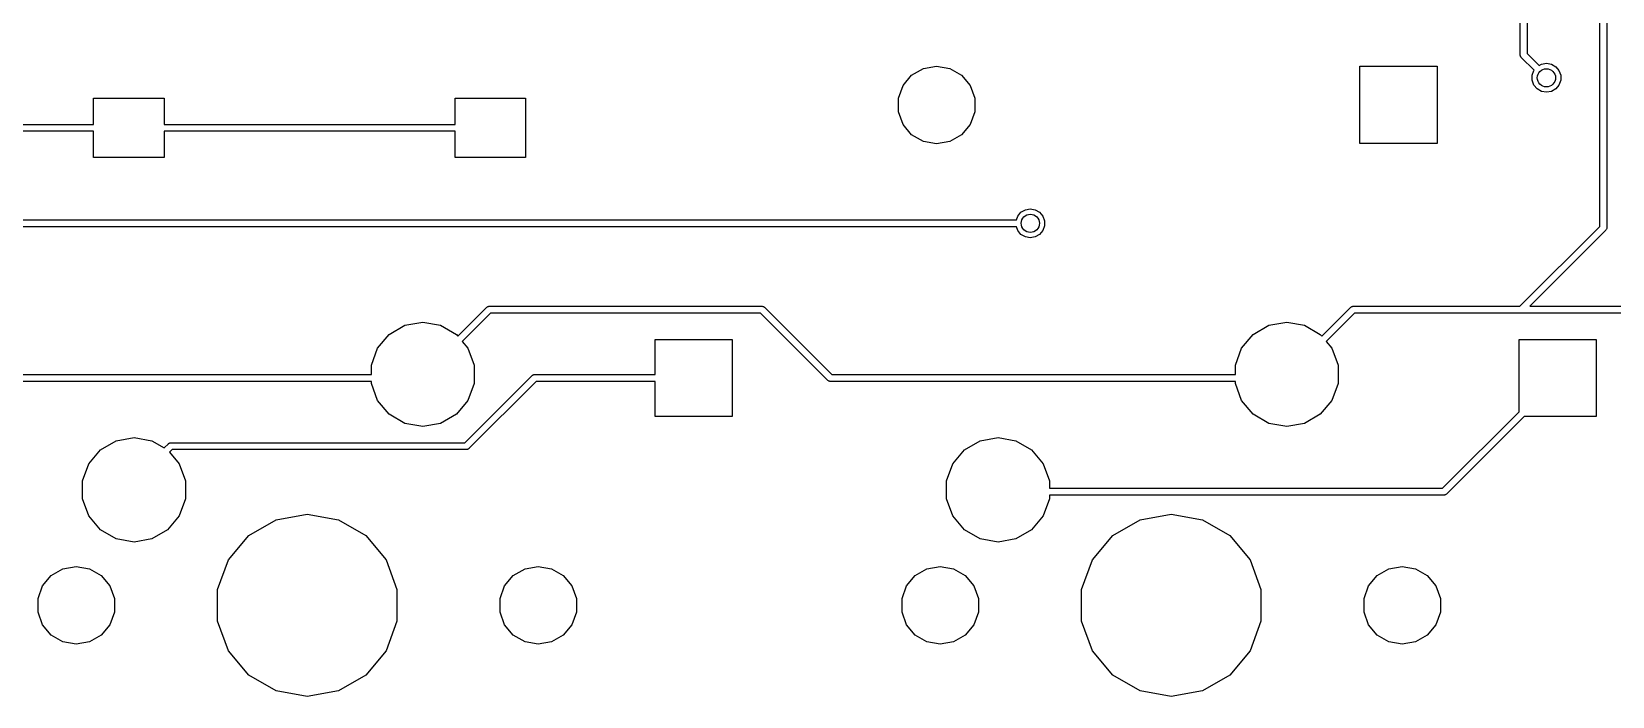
# Model space of a CAD drawing. Extents: x 16 to 277, y -108 to -11.
# Drawn here: x 110.94 to 145.7, y -81 to -66.38 of the extents above; entities that cross this region are included whole.
import ezdxf

# ---------------------------------------------------------------- set-up
doc = ezdxf.new("R2010")
doc.units = 0
doc.header["$MEASUREMENT"] = 0
doc.layers.add('BLACK', color=7, linetype='CONTINUOUS')

msp = doc.modelspace()

# ---------------------------------------------------------------- linework, layer by layer
at = {"layer": 'Black'}
for p, q in [((145.425, -70.667), (145.425, -53.1543)), ((145.578, -53.1543), (145.578, -70.6986)), ((143.674, -66.9), (143.674, -65.125)), ((143.826, -65.125), (143.826, -66.8684)), ((143.674, -66.9033), (143.674, -66.9)), ((143.674, -66.9066), (143.674, -66.9033)), ((143.677, -66.9163), (143.674, -66.9066)), ((143.678, -66.9261), (143.677, -66.9163)), ((143.68, -66.929), (143.678, -66.9261)), ((143.681, -66.9322), (143.68, -66.929)), ((143.687, -66.9404), (143.681, -66.9322)), ((143.692, -66.949), (143.687, -66.9404)), ((143.694, -66.9511), (143.692, -66.949)), ((143.696, -66.9539), (143.694, -66.9511)), ((143.978, -67.2358), (143.696, -66.9539)), ((143.826, -66.8684), (144.089, -67.1308)), ((144.141, -67.1005), (144.25, -67.0813)), ((144.25, -67.0813), (144.359, -67.1005)), ((130.101, -67.571), (130.291, -67.3441)), ((130.291, -67.3441), (130.548, -67.196)), ((130.548, -67.196), (130.839, -67.1446)), ((130.839, -67.1446), (131.131, -67.196)), ((131.131, -67.196), (131.388, -67.3441)), ((131.388, -67.3441), (131.578, -67.571)), ((140.15, -68.8471), (140.15, -67.1478)), ((140.15, -67.1478), (141.849, -67.1478)), ((141.849, -67.1478), (141.849, -68.8471)), ((143.936, -67.3447), (143.974, -67.2406)), ((143.936, -67.4553), (143.936, -67.3447)), ((143.974, -67.2406), (143.978, -67.2358)), ((144.089, -67.1308), (144.141, -67.1005)), ((144.359, -67.1005), (144.455, -67.1559)), ((144.455, -67.1559), (144.526, -67.2406)), ((144.526, -67.2406), (144.564, -67.3447)), ((144.564, -67.3447), (144.564, -67.4553)), ((130, -67.8494), (130.101, -67.571)), ((131.578, -67.571), (131.679, -67.8494)), ((143.974, -67.5594), (143.936, -67.4553)), ((144.045, -67.6441), (143.974, -67.5594)), ((144.141, -67.6995), (144.045, -67.6441)), ((144.25, -67.7187), (144.141, -67.6995)), ((144.359, -67.6995), (144.25, -67.7187)), ((144.455, -67.6441), (144.359, -67.6995)), ((144.526, -67.5594), (144.455, -67.6441)), ((144.564, -67.4553), (144.526, -67.5594)), ((112.3, -68.4238), (112.3, -67.85)), ((112.3, -67.85), (113.85, -67.85)), ((113.85, -67.85), (113.85, -68.4238)), ((120.25, -68.4238), (120.25, -67.85)), ((120.25, -67.85), (121.8, -67.85)), ((121.8, -67.85), (121.8, -69.15)), ((130, -68.1456), (130, -67.8494)), ((131.679, -67.8494), (131.679, -68.1456)), ((108.7, -68.4238), (112.3, -68.4238)), ((113.85, -68.4238), (120.25, -68.4238)), ((130.101, -68.4239), (130, -68.1456)), ((130.291, -68.6508), (130.101, -68.4239)), ((131.578, -68.4239), (131.388, -68.6508)), ((131.679, -68.1456), (131.578, -68.4239)), ((112.3, -68.5762), (108.732, -68.5762)), ((112.3, -69.15), (112.3, -68.5762)), ((120.25, -68.5762), (113.85, -68.5762)), ((113.85, -68.5762), (113.85, -69.15)), ((120.25, -69.15), (120.25, -68.5762)), ((130.548, -68.7989), (130.291, -68.6508)), ((130.839, -68.8503), (130.548, -68.7989)), ((131.131, -68.7989), (130.839, -68.8503)), ((131.388, -68.6508), (131.131, -68.7989)), ((113.85, -69.15), (112.3, -69.15)), ((121.8, -69.15), (120.25, -69.15)), ((141.849, -68.8471), (140.15, -68.8471)), ((90.7063, -70.5238), (132.594, -70.5238)), ((132.594, -70.5238), (132.624, -70.4406)), ((132.624, -70.4406), (132.695, -70.3559)), ((132.695, -70.3559), (132.791, -70.3005)), ((132.791, -70.3005), (132.9, -70.2813)), ((132.9, -70.2813), (133.009, -70.3005)), ((133.009, -70.3005), (133.105, -70.3559)), ((133.105, -70.3559), (133.176, -70.4406)), ((133.176, -70.4406), (133.214, -70.5447)), ((133.214, -70.5447), (133.214, -70.6553)), ((132.594, -70.6762), (90.7063, -70.6762)), ((132.624, -70.7594), (132.594, -70.6762)), ((132.695, -70.8441), (132.624, -70.7594)), ((132.791, -70.8995), (132.695, -70.8441)), ((132.9, -70.9187), (132.791, -70.8995)), ((133.009, -70.8995), (132.9, -70.9187)), ((133.105, -70.8441), (133.009, -70.8995)), ((133.176, -70.7594), (133.105, -70.8441)), ((133.214, -70.6553), (133.176, -70.7594)), ((143.668, -72.4238), (145.425, -70.667)), ((145.555, -70.7525), (143.884, -72.4238)), ((145.557, -70.7497), (145.555, -70.7525)), ((145.56, -70.7476), (145.557, -70.7497)), ((145.565, -70.739), (145.56, -70.7476)), ((145.57, -70.7308), (145.565, -70.739)), ((145.571, -70.7276), (145.57, -70.7308)), ((145.573, -70.7247), (145.571, -70.7276)), ((145.575, -70.7149), (145.573, -70.7247)), ((145.577, -70.7052), (145.575, -70.7149)), ((145.578, -70.6986), (145.577, -70.7019)), ((145.577, -70.7019), (145.577, -70.7052)), ((120.311, -73.0811), (120.946, -72.4461)), ((121.032, -72.5762), (120.409, -73.1983)), ((120.946, -72.4461), (120.949, -72.4442)), ((120.949, -72.4442), (120.951, -72.4416)), ((120.951, -72.4416), (120.96, -72.4367)), ((120.96, -72.4367), (120.968, -72.4309)), ((120.968, -72.4309), (120.971, -72.4301)), ((120.971, -72.4301), (120.974, -72.4284)), ((120.974, -72.4284), (120.984, -72.4267)), ((120.984, -72.4267), (120.993, -72.4241)), ((120.993, -72.4241), (120.997, -72.4244)), ((120.997, -72.4244), (121, -72.4238)), ((121, -72.4238), (127, -72.4238)), ((126.968, -72.5762), (121.032, -72.5762)), ((128.446, -74.0539), (126.968, -72.5762)), ((127, -72.4238), (127.003, -72.4244)), ((127.003, -72.4244), (127.007, -72.4241)), ((127.007, -72.4241), (127.016, -72.4267)), ((127.016, -72.4267), (127.026, -72.4284)), ((127.026, -72.4284), (127.029, -72.4301)), ((127.029, -72.4301), (127.032, -72.4309)), ((127.032, -72.4309), (127.04, -72.4367)), ((127.04, -72.4367), (127.049, -72.4416)), ((127.049, -72.4416), (127.051, -72.4442)), ((127.051, -72.4442), (127.054, -72.4461)), ((127.054, -72.4461), (128.532, -73.9238)), ((139.311, -73.0811), (139.946, -72.4461)), ((140.032, -72.5762), (139.409, -73.1983)), ((139.946, -72.4461), (139.949, -72.4442)), ((139.949, -72.4442), (139.951, -72.4416)), ((139.951, -72.4416), (139.96, -72.4367)), ((139.96, -72.4367), (139.968, -72.4309)), ((139.968, -72.4309), (139.971, -72.4301)), ((139.971, -72.4301), (139.974, -72.4284)), ((139.974, -72.4284), (139.984, -72.4267)), ((139.984, -72.4267), (139.993, -72.4241)), ((139.993, -72.4241), (139.997, -72.4244)), ((139.997, -72.4244), (140, -72.4238)), ((140, -72.4238), (143.668, -72.4238)), ((143.7, -72.5762), (140.032, -72.5762)), ((148.468, -72.5762), (143.7, -72.5762)), ((143.884, -72.4238), (148.5, -72.4238)), ((118.802, -73.0411), (119.148, -72.8418)), ((119.148, -72.8418), (119.54, -72.7726)), ((119.54, -72.7726), (119.932, -72.8418)), ((119.932, -72.8418), (120.278, -73.0411)), ((137.802, -73.0411), (138.148, -72.8418)), ((138.148, -72.8418), (138.54, -72.7726)), ((138.54, -72.7726), (138.932, -72.8418)), ((138.932, -72.8418), (139.278, -73.0411)), ((118.41, -73.7208), (118.546, -73.3463)), ((118.546, -73.3463), (118.802, -73.0411)), ((120.278, -73.0411), (120.311, -73.0811)), ((120.409, -73.1983), (120.534, -73.3463)), ((120.534, -73.3463), (120.67, -73.7208)), ((124.648, -73.9238), (124.648, -73.1509)), ((124.648, -73.1509), (126.347, -73.1509)), ((126.347, -73.1509), (126.347, -74.8501)), ((137.41, -73.7208), (137.546, -73.3463)), ((137.546, -73.3463), (137.802, -73.0411)), ((139.278, -73.0411), (139.311, -73.0811)), ((139.409, -73.1983), (139.534, -73.3463)), ((139.534, -73.3463), (139.67, -73.7208)), ((143.648, -74.7444), (143.648, -73.1509)), ((143.648, -73.1509), (145.347, -73.1509)), ((145.347, -73.1509), (145.347, -74.8501)), ((109.032, -73.9238), (118.41, -73.9238)), ((118.41, -73.9238), (118.41, -73.7208)), ((120.468, -75.4238), (121.946, -73.9461)), ((120.67, -73.7208), (120.67, -74.1192)), ((121.946, -73.9461), (121.949, -73.9442)), ((121.949, -73.9442), (121.951, -73.9416)), ((121.951, -73.9416), (121.96, -73.9367)), ((121.96, -73.9367), (121.968, -73.9309)), ((121.968, -73.9309), (121.971, -73.9301)), ((121.971, -73.9301), (121.974, -73.9284)), ((121.974, -73.9284), (121.984, -73.9267)), ((121.984, -73.9267), (121.993, -73.9241)), ((121.993, -73.9241), (121.997, -73.9244)), ((121.997, -73.9244), (122, -73.9238)), ((122, -73.9238), (124.648, -73.9238)), ((128.532, -73.9238), (137.41, -73.9238)), ((137.41, -73.9238), (137.41, -73.7208)), ((139.67, -73.7208), (139.67, -74.1192)), ((118.41, -74.0762), (109, -74.0762)), ((118.41, -74.1192), (118.41, -74.0762)), ((118.546, -74.4937), (118.41, -74.1192)), ((120.67, -74.1192), (120.534, -74.4937)), ((122.032, -74.0762), (120.554, -75.5539)), ((124.648, -74.0762), (122.032, -74.0762)), ((124.648, -74.8501), (124.648, -74.0762)), ((128.449, -74.0558), (128.446, -74.0539)), ((128.451, -74.0584), (128.449, -74.0558)), ((128.46, -74.0633), (128.451, -74.0584)), ((128.468, -74.0691), (128.46, -74.0633)), ((128.471, -74.0699), (128.468, -74.0691)), ((128.474, -74.0716), (128.471, -74.0699)), ((128.484, -74.0733), (128.474, -74.0716)), ((128.493, -74.0759), (128.484, -74.0733)), ((128.497, -74.0756), (128.493, -74.0759)), ((128.5, -74.0762), (128.497, -74.0756)), ((137.41, -74.0762), (128.5, -74.0762)), ((137.41, -74.1192), (137.41, -74.0762)), ((137.546, -74.4937), (137.41, -74.1192)), ((139.67, -74.1192), (139.534, -74.4937)), ((118.802, -74.7989), (118.546, -74.4937)), ((120.534, -74.4937), (120.278, -74.7989)), ((137.802, -74.7989), (137.546, -74.4937)), ((139.534, -74.4937), (139.278, -74.7989)), ((119.148, -74.9982), (118.802, -74.7989)), ((119.54, -75.0674), (119.148, -74.9982)), ((119.932, -74.9982), (119.54, -75.0674)), ((120.278, -74.7989), (119.932, -74.9982)), ((126.347, -74.8501), (124.648, -74.8501)), ((138.148, -74.9982), (137.802, -74.7989)), ((138.54, -75.0674), (138.148, -74.9982)), ((138.932, -74.9982), (138.54, -75.0674)), ((139.278, -74.7989), (138.932, -74.9982)), ((141.968, -76.4238), (143.648, -74.7444)), ((143.758, -74.8501), (142.054, -76.5539)), ((145.347, -74.8501), (143.758, -74.8501)), ((112.452, -75.5811), (112.798, -75.3818)), ((112.798, -75.3818), (113.19, -75.3126)), ((113.19, -75.3126), (113.582, -75.3818)), ((113.582, -75.3818), (113.854, -75.5385)), ((113.96, -75.4366), (113.968, -75.4309)), ((113.968, -75.4309), (113.971, -75.4301)), ((113.971, -75.4301), (113.974, -75.4284)), ((113.974, -75.4284), (113.984, -75.4267)), ((113.984, -75.4267), (113.993, -75.4241)), ((113.993, -75.4241), (113.997, -75.4244)), ((113.997, -75.4244), (114, -75.4238)), ((114, -75.4238), (120.468, -75.4238)), ((131.452, -75.5811), (131.798, -75.3818)), ((131.798, -75.3818), (132.19, -75.3126)), ((132.19, -75.3126), (132.582, -75.3818)), ((132.582, -75.3818), (132.928, -75.5811)), ((112.196, -75.8863), (112.452, -75.5811)), ((113.854, -75.5385), (113.946, -75.4461)), ((113.946, -75.4461), (113.949, -75.4442)), ((113.949, -75.4442), (113.951, -75.4416)), ((113.951, -75.4416), (113.96, -75.4366)), ((114.032, -75.5762), (113.973, -75.635)), ((113.973, -75.635), (114.184, -75.8863)), ((120.5, -75.5762), (114.032, -75.5762)), ((120.503, -75.5756), (120.5, -75.5762)), ((120.507, -75.5759), (120.503, -75.5756)), ((120.516, -75.5733), (120.507, -75.5759)), ((120.526, -75.5716), (120.516, -75.5733)), ((120.529, -75.5699), (120.526, -75.5716)), ((120.532, -75.5691), (120.529, -75.5699)), ((120.54, -75.5633), (120.532, -75.5691)), ((120.549, -75.5584), (120.54, -75.5633)), ((120.551, -75.5558), (120.549, -75.5584)), ((120.554, -75.5539), (120.551, -75.5558)), ((131.196, -75.8863), (131.452, -75.5811)), ((132.928, -75.5811), (133.184, -75.8863)), ((112.06, -76.2608), (112.196, -75.8863)), ((114.184, -75.8863), (114.32, -76.2608)), ((131.06, -76.2608), (131.196, -75.8863)), ((133.184, -75.8863), (133.32, -76.2608)), ((112.06, -76.6592), (112.06, -76.2608)), ((114.32, -76.2608), (114.32, -76.6592)), ((131.06, -76.6592), (131.06, -76.2608)), ((133.32, -76.2608), (133.32, -76.4238)), ((133.32, -76.4238), (141.968, -76.4238)), ((112.196, -77.0337), (112.06, -76.6592)), ((114.32, -76.6592), (114.184, -77.0337)), ((131.196, -77.0337), (131.06, -76.6592)), ((133.32, -76.6592), (133.184, -77.0337)), ((142, -76.5762), (133.32, -76.5762)), ((133.32, -76.5762), (133.32, -76.6592)), ((142.003, -76.5756), (142, -76.5762)), ((142.007, -76.5759), (142.003, -76.5756)), ((142.016, -76.5733), (142.007, -76.5759)), ((142.026, -76.5716), (142.016, -76.5733)), ((142.029, -76.5699), (142.026, -76.5716)), ((142.032, -76.5691), (142.029, -76.5699)), ((142.04, -76.5633), (142.032, -76.5691)), ((142.049, -76.5584), (142.04, -76.5633)), ((142.051, -76.5558), (142.049, -76.5584)), ((142.054, -76.5539), (142.051, -76.5558)), ((112.452, -77.3389), (112.196, -77.0337)), ((114.184, -77.0337), (113.928, -77.3389)), ((115.713, -77.4667), (116.315, -77.1192)), ((116.315, -77.1192), (117, -76.9985)), ((117, -76.9985), (117.685, -77.1192)), ((117.685, -77.1192), (118.287, -77.4667)), ((131.452, -77.3389), (131.196, -77.0337)), ((133.184, -77.0337), (132.928, -77.3389)), ((134.713, -77.4667), (135.315, -77.1192)), ((135.315, -77.1192), (136, -76.9985)), ((136, -76.9985), (136.685, -77.1192)), ((136.685, -77.1192), (137.287, -77.4667)), ((112.798, -77.5382), (112.452, -77.3389)), ((113.928, -77.3389), (113.582, -77.5382)), ((115.267, -77.9992), (115.713, -77.4667)), ((118.287, -77.4667), (118.733, -77.9992)), ((131.798, -77.5382), (131.452, -77.3389)), ((132.928, -77.3389), (132.582, -77.5382)), ((134.267, -77.9992), (134.713, -77.4667)), ((137.287, -77.4667), (137.733, -77.9992)), ((113.19, -77.6074), (112.798, -77.5382)), ((113.582, -77.5382), (113.19, -77.6074)), ((132.19, -77.6074), (131.798, -77.5382)), ((132.582, -77.5382), (132.19, -77.6074)), ((111.371, -78.3457), (111.628, -78.1974)), ((111.628, -78.1974), (111.92, -78.1458)), ((111.92, -78.1458), (112.212, -78.1974)), ((112.212, -78.1974), (112.469, -78.3457)), ((115.029, -78.6524), (115.267, -77.9992)), ((118.733, -77.9992), (118.971, -78.6524)), ((121.531, -78.3457), (121.788, -78.1974)), ((121.788, -78.1974), (122.08, -78.1458)), ((122.08, -78.1458), (122.372, -78.1974)), ((122.372, -78.1974), (122.629, -78.3457)), ((130.371, -78.3457), (130.628, -78.1974)), ((130.628, -78.1974), (130.92, -78.1458)), ((130.92, -78.1458), (131.212, -78.1974)), ((131.212, -78.1974), (131.469, -78.3457)), ((134.029, -78.6524), (134.267, -77.9992)), ((137.733, -77.9992), (137.971, -78.6524)), ((140.531, -78.3457), (140.788, -78.1974)), ((140.788, -78.1974), (141.08, -78.1458)), ((141.08, -78.1458), (141.372, -78.1974)), ((141.372, -78.1974), (141.629, -78.3457)), ((111.18, -78.5729), (111.371, -78.3457)), ((112.469, -78.3457), (112.66, -78.5729)), ((121.34, -78.5729), (121.531, -78.3457)), ((122.629, -78.3457), (122.82, -78.5729)), ((130.18, -78.5729), (130.371, -78.3457)), ((131.469, -78.3457), (131.66, -78.5729)), ((140.34, -78.5729), (140.531, -78.3457)), ((141.629, -78.3457), (141.82, -78.5729)), ((111.079, -78.8517), (111.18, -78.5729)), ((111.079, -79.1483), (111.079, -78.8517)), ((112.66, -78.5729), (112.761, -78.8517)), ((112.761, -78.8517), (112.761, -79.1483)), ((115.029, -79.3476), (115.029, -78.6524)), ((118.971, -78.6524), (118.971, -79.3476)), ((121.239, -78.8517), (121.34, -78.5729)), ((121.239, -79.1483), (121.239, -78.8517)), ((122.82, -78.5729), (122.921, -78.8517)), ((122.921, -78.8517), (122.921, -79.1483)), ((130.079, -78.8517), (130.18, -78.5729)), ((130.079, -79.1483), (130.079, -78.8517)), ((131.66, -78.5729), (131.761, -78.8517)), ((131.761, -78.8517), (131.761, -79.1483)), ((134.029, -79.3476), (134.029, -78.6524)), ((137.971, -78.6524), (137.971, -79.3476)), ((140.239, -78.8517), (140.34, -78.5729)), ((140.239, -79.1483), (140.239, -78.8517)), ((141.82, -78.5729), (141.921, -78.8517)), ((141.921, -78.8517), (141.921, -79.1483)), ((111.18, -79.4271), (111.079, -79.1483)), ((112.761, -79.1483), (112.66, -79.4271)), ((121.34, -79.4271), (121.239, -79.1483)), ((122.921, -79.1483), (122.82, -79.4271)), ((130.18, -79.4271), (130.079, -79.1483)), ((131.761, -79.1483), (131.66, -79.4271)), ((140.34, -79.4271), (140.239, -79.1483)), ((141.921, -79.1483), (141.82, -79.4271)), ((111.371, -79.6543), (111.18, -79.4271)), ((112.66, -79.4271), (112.469, -79.6543)), ((115.267, -80.0008), (115.029, -79.3476)), ((118.971, -79.3476), (118.733, -80.0008)), ((121.531, -79.6543), (121.34, -79.4271)), ((122.82, -79.4271), (122.629, -79.6543)), ((130.371, -79.6543), (130.18, -79.4271)), ((131.66, -79.4271), (131.469, -79.6543)), ((134.267, -80.0008), (134.029, -79.3476)), ((137.971, -79.3476), (137.733, -80.0008)), ((140.531, -79.6543), (140.34, -79.4271)), ((141.82, -79.4271), (141.629, -79.6543)), ((111.628, -79.8026), (111.371, -79.6543)), ((111.92, -79.8541), (111.628, -79.8026)), ((112.212, -79.8026), (111.92, -79.8541)), ((112.469, -79.6543), (112.212, -79.8026)), ((121.788, -79.8026), (121.531, -79.6543)), ((122.08, -79.8541), (121.788, -79.8026)), ((122.372, -79.8026), (122.08, -79.8541)), ((122.629, -79.6543), (122.372, -79.8026)), ((130.628, -79.8026), (130.371, -79.6543)), ((130.92, -79.8541), (130.628, -79.8026)), ((131.212, -79.8026), (130.92, -79.8541)), ((131.469, -79.6543), (131.212, -79.8026)), ((140.788, -79.8026), (140.531, -79.6543)), ((141.08, -79.8541), (140.788, -79.8026)), ((141.372, -79.8026), (141.08, -79.8541)), ((141.629, -79.6543), (141.372, -79.8026)), ((115.713, -80.5332), (115.267, -80.0008)), ((118.733, -80.0008), (118.287, -80.5332)), ((134.713, -80.5332), (134.267, -80.0008)), ((137.733, -80.0008), (137.287, -80.5332)), ((116.315, -80.8808), (115.713, -80.5332)), ((118.287, -80.5332), (117.685, -80.8808)), ((135.315, -80.8808), (134.713, -80.5332)), ((137.287, -80.5332), (136.685, -80.8808)), ((117, -81.0015), (116.315, -80.8808)), ((117.685, -80.8808), (117, -81.0015)), ((136, -81.0015), (135.315, -80.8808)), ((136.685, -80.8808), (136, -81.0015))]:
    msp.add_line(p, q, dxfattribs=at)
for centre in [(144.25, -67.4), (132.9, -70.6)]:
    msp.add_circle(centre, 0.2, dxfattribs=at)

doc.saveas('drawing.dxf')
